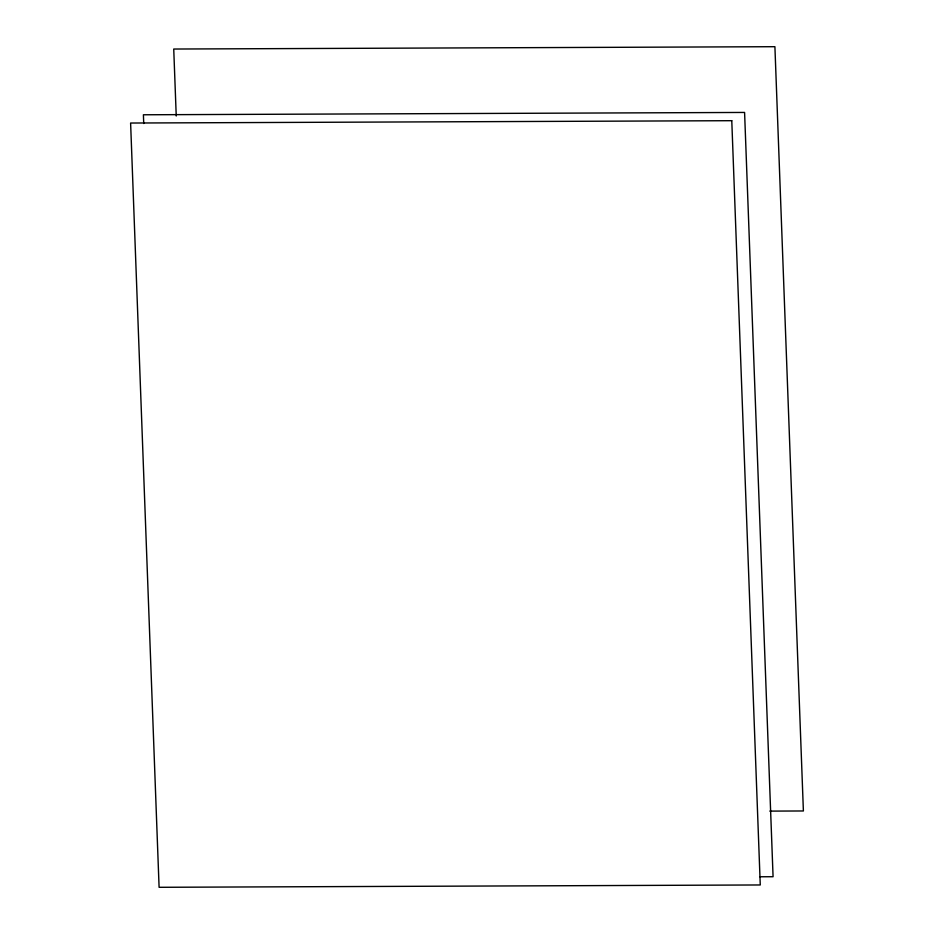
<?xml version="1.0" encoding="UTF-8"?>
<svg xmlns="http://www.w3.org/2000/svg" width="934" height="934" viewBox="0 0 934 934"><rect width="100%" height="100%" fill="white"/><g stroke="black" fill="none" stroke-linecap="round" stroke-linejoin="round"><path stroke-width="1.4" d="M769.838 811.109L803.392 810.969L774.905 46.7L173.736 49.035L176.234 116.003M759.937 876.769L773.072 876.722L744.585 112.442L143.404 114.777L143.731 123.51M731.777 120.696L130.608 123.031L159.095 887.3L760.264 884.965L731.777 120.696"/></g></svg>
